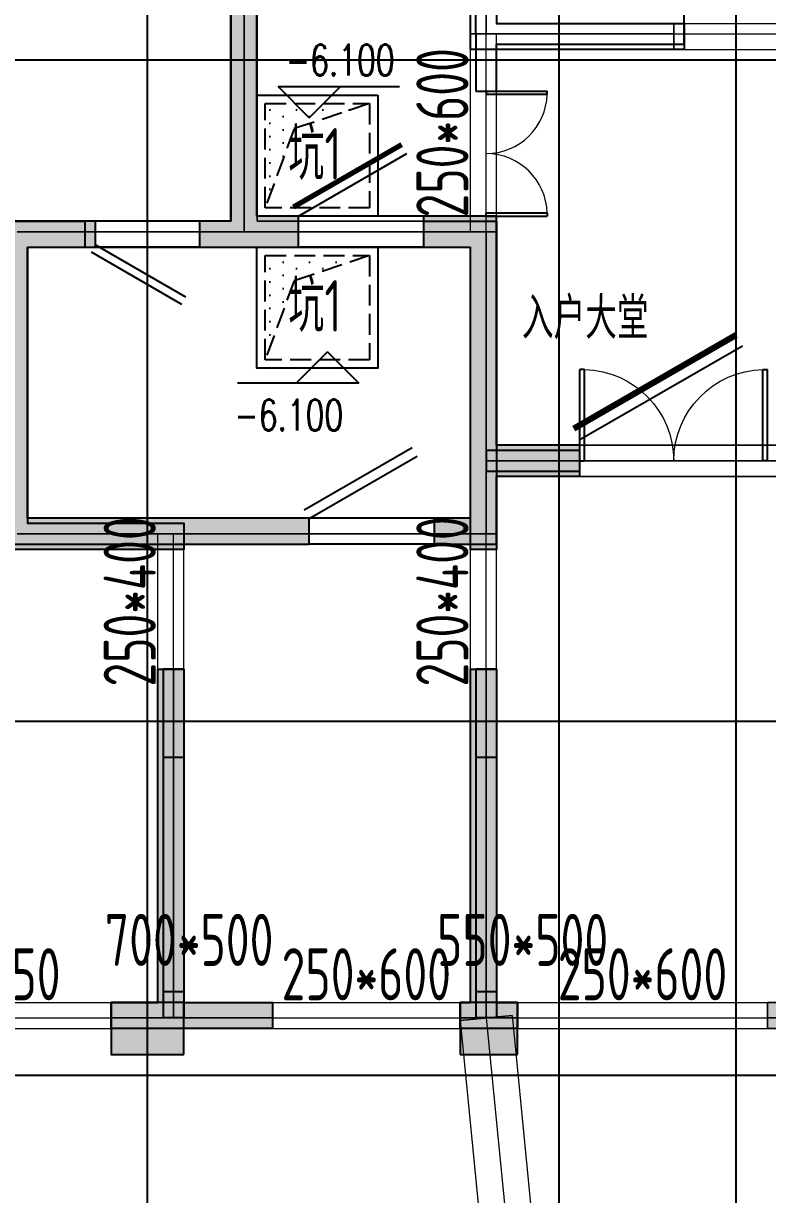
# Model space of a CAD drawing. Extents: x 369444 to 684549, y -549309 to 575337.
# Drawn here: x 413834 to 420974, y 390861 to 402107 of the extents above; entities that cross this region are included whole.
import ezdxf

# ---------------------------------------------------------------- set-up
doc = ezdxf.new("R2010")
doc.units = 0
doc.header["$LTSCALE"] = 1000
doc.header["$MEASUREMENT"] = 0
doc.linetypes.add('DASH', pattern=[0.35, 0.25, -0.1])
for name, color, linetype, lineweight, true_color in [('-1-0-1', 7, 'Continuous', 0, 0xc0c0c0), ('-1-1-2', 7, 'Continuous', 0, 0xc0c0c0), ('-2-0-1', 1, 'Continuous', 0, 0xff0000), ('-2-1-2', 9, 'Continuous', 0, 0x808080), ('1-6-1', 7, 'Continuous', 0, 0x55ff55), ('1-6-2', 7, 'Continuous', 0, 0x55ff55), ('11-6-1', 2, 'Continuous', 0, 0xffff00), ('11-6-2', 2, 'Continuous', 0, 0xffff00), ('11-6-5', 2, 'Continuous', 0, 0xffff00), ('12-6-1', 4, 'Continuous', 0, 0x00ffff), ('12-6-2', 4, 'Continuous', 0, 0x00ffff), ('12-6-5', 4, 'Continuous', 0, 0x00ffff)]:
    doc.layers.add(name, color=color, linetype=linetype, lineweight=lineweight, true_color=true_color)
for name, color, linetype in [('A-WALL-HATCH', 8, 'Continuous'), ('AIRD-PLUM', 122, 'Continuous'), ('COLUMN', 9, 'Continuous'), ('DIM_ELEV', 3, 'Continuous'), ('DOTE', 1, 'Continuous'), ('PUB_HATCH', 8, 'Continuous'), ('WALL', 9, 'Continuous'), ('WINDOW', 4, 'Continuous'), ('填充', 8, 'Continuous'), ('房间名称', 72, 'Continuous'), ('文字', 2, 'Continuous')]:
    doc.layers.add(name, color=color, linetype=linetype)
doc.styles.add('_TCH_DIM', font='SIMPLEX', dxfattribs={"bigfont": 'GBCBIG'})
doc.styles.add('HNSJY', font='hnsjy-07.shx', dxfattribs={"width": 0.8, "bigfont": 'hnsjy-hz.shx'})
doc.styles.add('yjkcad', font='yjkeng.shx', dxfattribs={"width": 0.7, "height": 250, "bigfont": 'yjkchn.shx'})
doc.styles.add('说明', font='TSSDENG', dxfattribs={"width": 0.7, "bigfont": 'HZTXT'})

# ---------------------------------------------------------------- blocks, each defined once
blk = doc.blocks.new('22#loudixiayicengjksdf')
at = {"layer": 'WALL'}
h = blk.add_hatch(color=0, dxfattribs=at)
h.dxf.hatch_style = 1
h.paths.add_polyline_path([(-183057, -69119), (-183057, -68619), (-183557, -68619), (-183557, -69119)], flags=17)
h.paths.add_polyline_path([(-170857, -69119), (-170857, -68619), (-171407, -68619), (-171407, -69119)], flags=17)
h.paths.add_polyline_path([(-171407, -70819), (-171157, -70819), (-171157, -70419), (-171557, -70419), (-171557, -70819)], flags=17)
h.paths.add_polyline_path([(-183507, -70819), (-183357, -70819), (-183357, -70419), (-183757, -70419), (-183757, -70819)], flags=17)
h.paths.add_polyline_path([(-168657, -64219), (-170857, -64219), (-170857, -66419), (-170307, -66419), (-170307, -66619), (-171107, -66619), (-171107, -63969), (-168457, -63969), (-168457, -66619), (-169207, -66619), (-169207, -66419), (-168657, -66419)])
h.paths.add_polyline_path([(-179257, -73469), (-179807, -73469), (-179807, -73219), (-179257, -73219), (-178857, -73219), (-178857, -73469), (-179007, -73469), (-179007, -76369), (-180757, -76369), (-180757, -76119), (-179257, -76119)])
h.paths.add_polyline_path([(-165957, -64219), (-166607, -64219), (-166607, -63969), (-165707, -63969), (-165707, -65769), (-165957, -65769)])
h.paths.add_polyline_path([(-188307, -64019), (-188957, -64019), (-188957, -65569), (-189207, -65569), (-189207, -63769), (-188307, -63769)])
h.paths.add_polyline_path([(-173307, -80969), (-174157, -80969), (-174857, -80969), (-174857, -80719), (-174407, -80719), (-174407, -77519), (-174157, -77519), (-174157, -80719), (-173307, -80719)])
h.paths.add_polyline_path([(-180757, -80969), (-181607, -80969), (-181607, -80719), (-180757, -80719), (-180757, -77519), (-180507, -77519), (-180507, -80719), (-180057, -80719), (-180057, -80969)])
h.paths.add_polyline_path([(-175107, -73469), (-175657, -73469), (-175657, -76119), (-174157, -76119), (-174157, -76369), (-175907, -76369), (-175907, -73469), (-176057, -73469), (-176057, -73219), (-175657, -73219), (-175107, -73219)])
h.paths.add_polyline_path([(-159582, -72669), (-160057, -72669), (-160057, -74419), (-160307, -74419), (-160307, -72669), (-160407, -72669), (-160407, -72419), (-160057, -72419), (-159582, -72419)])
h.paths.add_polyline_path([(-163357, -80969), (-163657, -80969), (-164057, -80969), (-164057, -80719), (-163907, -80719), (-163907, -77119), (-163657, -77119), (-163657, -80719), (-163357, -80719)])
h.paths.add_polyline_path([(-166757, -80969), (-167782, -80969), (-168557, -80969), (-168557, -80719), (-167807, -80719), (-167807, -77019), (-167507, -77019), (-167507, -80719), (-166757, -80719)])
h.paths.add_polyline_path([(-191007, -75019), (-191007, -75819), (-193107, -75819), (-193107, -75569), (-191257, -75569), (-191257, -75019)])
h.paths.add_polyline_path([(-183307, -66419), (-184057, -66419), (-184057, -64019), (-186257, -64019), (-186257, -66219), (-185707, -66219), (-185707, -66419), (-186457, -66419), (-186457, -63769), (-183807, -63769), (-183807, -66169), (-183307, -66169)])
h.paths.add_polyline_path([(-171407, -73469), (-171857, -73469), (-171857, -73219), (-171157, -73219), (-171157, -76369), (-171407, -76369)])
h.paths.add_polyline_path([(-183057, -73469), (-183507, -73469), (-183507, -76369), (-183757, -76369), (-183757, -73219), (-183057, -73219)])
h.paths.add_polyline_path([(-187382, -80969), (-188157, -80969), (-188157, -80719), (-187407, -80719), (-187407, -77019), (-187107, -77019), (-187107, -80719), (-186357, -80719), (-186357, -80969)])
h.paths.add_polyline_path([(-191257, -80969), (-191557, -80969), (-191557, -80719), (-191257, -80719), (-191257, -77119), (-191007, -77119), (-191007, -80719), (-190857, -80719), (-190857, -80969)])
h.paths.add_polyline_path([(-194857, -72669), (-195332, -72669), (-195332, -72419), (-194857, -72419), (-194507, -72419), (-194507, -72669), (-194607, -72669), (-194607, -74419), (-194857, -74419)])
h.paths.add_polyline_path([(-157057, -81969), (-157607, -81969), (-157607, -81719), (-157357, -81719), (-157357, -77269), (-157057, -77269)])
h.paths.add_polyline_path([(-197307, -81969), (-197857, -81969), (-197857, -77269), (-197557, -77269), (-197557, -81719), (-197307, -81719)])
h.paths.add_polyline_path([(-165557, -72669), (-165957, -72669), (-165957, -69119), (-166357, -69119), (-166357, -68919), (-165707, -68919), (-165707, -72419), (-165557, -72419)])
h.paths.add_polyline_path([(-188957, -72669), (-189357, -72669), (-189357, -72419), (-189207, -72419), (-189207, -68919), (-188507, -68919), (-188507, -69119), (-188957, -69119)])
h.paths.add_polyline_path([(-160857, -80969), (-161557, -80969), (-161557, -80719), (-160857, -80719), (-160857, -77819), (-160607, -77819), (-160607, -80719), (-160607, -81719), (-160007, -81719), (-160007, -81969), (-160857, -81969)])
h.paths.add_polyline_path([(-187107, -71319), (-187107, -74819), (-187407, -74819), (-187407, -71319)])
h.paths.add_polyline_path([(-193357, -80969), (-194057, -80969), (-194057, -81969), (-194907, -81969), (-194907, -81719), (-194307, -81719), (-194307, -80719), (-194307, -77819), (-194057, -77819), (-194057, -80719), (-193357, -80719)])
h.paths.add_polyline_path([(-167507, -71319), (-167507, -74819), (-167807, -74819), (-167807, -71319)])
h.paths.add_polyline_path([(-171157, -80969), (-171507, -80969), (-171507, -80719), (-171407, -80719), (-171407, -77519), (-171157, -77519), (-171157, -80719), (-170957, -80719), (-170957, -80969)])
h.paths.add_polyline_path([(-183407, -80969), (-183757, -80969), (-183957, -80969), (-183957, -80719), (-183757, -80719), (-183757, -77519), (-183507, -77519), (-183507, -80719), (-183407, -80719)])
h.paths.add_polyline_path([(-157057, -75819), (-157757, -75819), (-157757, -75569), (-157357, -75569), (-157357, -72669), (-157732, -72669), (-157732, -72419), (-157057, -72419)])
h.paths.add_polyline_path([(-197157, -75819), (-197857, -75819), (-197857, -72419), (-197182, -72419), (-197182, -72669), (-197557, -72669), (-197557, -75569), (-197157, -75569)])
h.paths.add_polyline_path([(-163907, -72669), (-163957, -72669), (-163957, -72419), (-163657, -72419), (-163257, -72419), (-163257, -72669), (-163657, -72669), (-163657, -73519), (-163907, -73519)])
h.paths.add_polyline_path([(-190957, -72669), (-191007, -72669), (-191007, -73519), (-191257, -73519), (-191257, -72669), (-191657, -72669), (-191657, -72419), (-191257, -72419), (-190957, -72419)])
h.paths.add_polyline_path([(-161807, -75819), (-163907, -75819), (-163907, -75019), (-163657, -75019), (-163657, -75569), (-161807, -75569)])
edge = h.paths.add_edge_path()
edge.add_line((-183557, -66419), (-183557, -66519))
edge.add_line((-183557, -66519), (-183307, -66519))
edge.add_line((-183307, -66519), (-183307, -66419))
edge.add_line((-183507, -70819), (-183507, -71569))
edge.add_line((-183507, -71569), (-185557, -71569))
edge.add_line((-185557, -71569), (-185557, -71319))
edge.add_line((-185557, -71319), (-183757, -71319))
edge.add_line((-183757, -71319), (-183757, -70819))
edge.add_line((-171157, -70819), (-171157, -71319))
edge.add_line((-171157, -71319), (-169357, -71319))
edge.add_line((-169357, -71319), (-169357, -71569))
edge.add_line((-169357, -71569), (-171407, -71569))
edge.add_line((-171407, -71569), (-171407, -70819))
h.paths.add_polyline_path([(-171407, -71569), (-171157, -71569), (-171157, -70819), (-171407, -70819)], flags=16)
h.paths.add_polyline_path([(-171157, -71569), (-169357, -71569), (-169357, -71319), (-171157, -71319)], flags=16)
h.paths.add_polyline_path([(-183757, -71569), (-183507, -71569), (-183507, -70819), (-183757, -70819)], flags=16)
h.paths.add_polyline_path([(-185557, -71569), (-183757, -71569), (-183757, -71319), (-185557, -71319)], flags=16)
at = {"layer": 'WALL', "color": 0, "elevation": 14}
blk.add_lwpolyline([(-171157, -70819), (-171157, -71319), (-169357, -71319), (-169357, -71569), (-171407, -71569), (-171407, -70819)], dxfattribs=at)
for points in [[(-175107, -73469), (-175657, -73469), (-175657, -76119), (-174157, -76119), (-174157, -76369), (-175907, -76369), (-175907, -73469), (-176057, -73469), (-176057, -73219), (-175657, -73219), (-175107, -73219)], [(-171407, -73469), (-171857, -73469), (-171857, -73219), (-171157, -73219), (-171157, -76369), (-171407, -76369)], [(-173307, -80969), (-174157, -80969), (-174857, -80969), (-174857, -80719), (-174407, -80719), (-174407, -77519), (-174157, -77519), (-174157, -80719), (-173307, -80719)], [(-171157, -80969), (-171507, -80969), (-171507, -80719), (-171407, -80719), (-171407, -77519), (-171157, -77519), (-171157, -80719), (-170957, -80719), (-170957, -80969)]]:
    blk.add_lwpolyline(points, close=True, dxfattribs=at)
blk = doc.blocks.new('$DorLib2D$00000002')
for p, q in [((-0.5, 0), (-0.5, 0.4875)), ((-0.475, 0.4875), (-0.5, 0.4875)), ((-0.475, 0), (-0.475, 0.4875)), ((0.475, 0), (0.475, 0.4875)), ((0.475, 0.4875), (0.5, 0.4875)), ((0.5, 0), (0.5, 0.4875)), ((-0.5, 0), (-0.475, 0)), ((0.5, 0), (0.475, 0))]:
    blk.add_line(p, q)
at = {"lineweight": 13}
for centre, start, end in [((-0.4875, 0), 0, 88.53072), ((0.4875, 0), 91.46928, 180)]:
    blk.add_arc(centre, 0.4875, start, end, dxfattribs=at)
blk = doc.blocks.new('$DorLib2D$00000193')
at = {"color": 0}
blk.add_line((-0.5, 0.1), (0.366, 0.6), dxfattribs=at)
at = {"color": 0, "const_width": 0.0333}
blk.add_lwpolyline([(-0.5333, 0.1577), (0.3327, 0.6577)], dxfattribs=at)
blk = doc.blocks.new('$DorLib2D$00000179')
at = {"color": 0}
for p, q in [((-0.54, 0.1693), (0.326, 0.6693)), ((-0.5, 0.1), (0.366, 0.6))]:
    blk.add_line(p, q, dxfattribs=at)
blk = doc.blocks.new('$DorLib2D$00000192')
at = {"color": 0}
blk.add_line((-0.5, 0.125), (0.366, 0.625), dxfattribs=at)
at = {"color": 0, "const_width": 0.0417}
blk.add_lwpolyline([(-0.5417, 0.1972), (0.3244, 0.6972)], dxfattribs=at)
blk = doc.blocks.new('JSK1000')
at = {"layer": 'AIRD-PLUM'}
h = blk.add_hatch(dxfattribs=at)
h.set_pattern_fill('DOTS', color=8, scale=80, style=0)
h.set_pattern_definition([(0, (-20, -20), (63.5, 127), [0, -127])])
h.paths.add_polyline_path([(80, 1080), (80, 80), (321, 803), (1080, 1080)])
at = {"layer": 'AIRD-PLUM', "ltscale": 0.25}
blk.add_lwpolyline([(0, 0), (1160, 0), (1160, 1160), (0, 1160)], close=True, dxfattribs=at)
at = {"layer": 'AIRD-PLUM', "color": 8, "linetype": 'DASH', "ltscale": 0.8}
blk.add_lwpolyline([(80, 80), (1080, 80), (1080, 1080), (80, 1080)], close=True, dxfattribs=at)
blk.add_lwpolyline([(80, 80), (321, 803), (1080, 1080)], dxfattribs=at)
blk = doc.blocks.new('A$C69B9310D')
at = {"layer": 'AIRD-PLUM', "xscale": -1, "rotation": 90}
blk.add_blockref('JSK1000', (1160, 1160), dxfattribs=at)
at = {"layer": '文字', "style": '说明', "width": 0.7}
blk.add_text('坑1', height=495, dxfattribs=at).set_placement((302, 350))

msp = doc.modelspace()

# ---------------------------------------------------------------- hatches: boundary and pattern name
at = {"layer": 'A-WALL-HATCH'}
for points in [[(415374.7, 392206.5), (415374.7, 392706.5), (414674.7, 392706.5), (414674.7, 392206.5)], [(418574.7, 392206.5), (418574.7, 392706.5), (418024.7, 392706.5), (418024.7, 392206.5)]]:
    msp.add_hatch(color=256, dxfattribs=at).paths.add_polyline_path(points)
at = {"layer": 'PUB_HATCH'}
for points in [[(415941.3, 400140.3), (416074.6, 400257), (416074.6, 403007), (415824.6, 402757), (415824.6, 400207)], [(415924.6, 399957), (416474.6, 399957), (416474.6, 400257), (416074.6, 400257), (415941.3, 400140.3)], [(418374.6, 400257), (417674.6, 400257), (417674.6, 399957), (418124.6, 399957)], [(418324.6, 397907), (418374.6, 398057), (418374.6, 400257), (418124.6, 399957), (418124.6, 397907)], [(413874.7, 399957), (414524.6, 399957), (414524.6, 400207), (413724.7, 400207), (413744.7, 400007)], [(415824.6, 400207), (415524.6, 400207), (415524.6, 399957), (415924.6, 399957), (415941.3, 400140.3)], [(413624.7, 397107), (413874.7, 397357), (413874.7, 399957), (413744.7, 400007), (413624.7, 399957)], [(419174.6, 398057), (418374.6, 398057), (418324.6, 397907), (418374.6, 397757), (419174.6, 397757)], [(418124.6, 397357), (418374.6, 397107), (418374.6, 397757), (418324.6, 397907), (418124.6, 397907)], [(413624.7, 397107), (416574.6, 397107), (416574.6, 397357), (413874.7, 397357)], [(418124.6, 397357), (417774.6, 397357), (417774.6, 397107), (418374.6, 397107)]]:
    msp.add_hatch(color=256, dxfattribs=at).paths.add_polyline_path(points)

# ---------------------------------------------------------------- linework, layer by layer
at = {"layer": '-1-0-1', "color": 0}
for p in [(418274.3, 402006.9, -3600), (420074.3, 402006.9, -3600), (413924.3, 400106.9, -3600), (414424.3, 400106.9, -3600), (415952.2, 400106.9, -3600), (417674.3, 400106.9, -3600), (418274.3, 400106.9, -3600), (418274.3, 397906.9, -3600), (419174.4, 397906.9, -3600), (415274.3, 397206.9, -3600), (416574.3, 397206.9, -3600), (418274.3, 397206.9, -3600), (415274.3, 395906.9, -3600), (418274.3, 395906.9, -3600), (414674.3, 392556.9, -3600), (415274.3, 392556.9, -3600), (416224.3, 392556.9, -3600), (418024.3, 392556.9, -3600), (418274.3, 392556.9, -3600), (418574.3, 392556.9, -3600), (420974.3, 392556.9, -3600)]:
    msp.add_point(p, dxfattribs=at)
at = {"layer": '-1-1-2', "color": 0}
for p, q in [((418274.3, 402006.9, -3600), (418274.3, 402006.9)), ((420074.3, 402006.9, -3600), (420074.3, 402006.9)), ((413924.3, 400106.9, -3600), (413924.3, 400106.9)), ((414424.3, 400106.9, -3600), (414424.3, 400106.9)), ((415952.2, 400106.9, -3600), (415952.2, 400106.9)), ((417674.3, 400106.9, -3600), (417674.3, 400106.9)), ((418274.3, 400106.9, -3600), (418274.3, 400106.9)), ((418274.3, 397906.9, -3600), (418274.3, 397906.9)), ((419174.4, 397906.9, -3600), (419174.4, 397906.9)), ((415274.3, 397206.9, -3600), (415274.3, 397206.9)), ((416574.3, 397206.9, -3600), (416574.3, 397206.9)), ((418274.3, 397206.9, -3600), (418274.3, 397206.9)), ((415274.3, 395906.9, -3600), (415274.3, 395906.9)), ((418274.3, 395906.9, -3600), (418274.3, 395906.9)), ((414674.3, 392556.9, -3600), (414674.3, 392556.9)), ((415274.3, 392556.9, -3600), (415274.3, 392556.9)), ((416224.3, 392556.9, -3600), (416224.3, 392556.9)), ((418024.3, 392556.9, -3600), (418024.3, 392556.9)), ((418274.3, 392556.9, -3600), (418274.3, 392556.9)), ((418574.3, 392556.9, -3600), (418574.3, 392556.9)), ((420974.3, 392556.9, -3600), (420974.3, 392556.9))]:
    msp.add_line(p, q, dxfattribs=at)
at = {"layer": '-2-0-1', "color": 0}
for p, q in [((415952.2, 400106.9, -3600), (415952.2, 402881.9, -3600)), ((418274.3, 402006.9, -3600), (418274.3, 402906.9, -3600)), ((418274.3, 400106.9, -3600), (418274.3, 402006.9, -3600)), ((418274.3, 402006.9, -3600), (420074.3, 402006.9, -3600)), ((420074.3, 402006.9, -3600), (421874.3, 402006.9, -3600)), ((413774.3, 400106.9, -3600), (413924.3, 400106.9, -3600)), ((413924.3, 400106.9, -3600), (414424.3, 400106.9, -3600)), ((414424.3, 400106.9, -3600), (415952.2, 400106.9, -3600)), ((415952.2, 400106.9, -3600), (417674.3, 400106.9, -3600)), ((417674.3, 400106.9, -3600), (418274.3, 400106.9, -3600)), ((418274.3, 397906.9, -3600), (418274.3, 400106.9, -3600)), ((418274.3, 397206.9, -3600), (418274.3, 397906.9, -3600)), ((418274.3, 397906.9, -3600), (419174.4, 397906.9, -3600)), ((419174.4, 397906.9, -3600), (421874.3, 397906.9, -3600)), ((413774.3, 397206.9, -3600), (415274.3, 397206.9, -3600)), ((415274.3, 395906.9, -3600), (415274.3, 397206.9, -3600)), ((415274.3, 397206.9, -3600), (416574.3, 397206.9, -3600)), ((416574.3, 397206.9, -3600), (418274.3, 397206.9, -3600)), ((418274.3, 395906.9, -3600), (418274.3, 397206.9, -3600)), ((415274.3, 392556.9, -3600), (415274.3, 395906.9, -3600)), ((418274.3, 392556.9, -3600), (418274.3, 395906.9, -3600)), ((412074.3, 392556.9, -3600), (414674.3, 392556.9, -3600)), ((414674.3, 392556.9, -3600), (415274.3, 392556.9, -3600)), ((415274.3, 392556.9, -3600), (416224.3, 392556.9, -3600)), ((416224.3, 392556.9, -3600), (418024.3, 392556.9, -3600)), ((418024.3, 392556.9, -3600), (418274.3, 392556.9, -3600)), ((418274.3, 392556.9, -3600), (418974.3, 385407.1, -3600)), ((418274.3, 392556.9, -3600), (418574.3, 392556.9, -3600)), ((418574.3, 392556.9, -3600), (420974.3, 392556.9, -3600)), ((420974.3, 392556.9, -3600), (421874.3, 392556.9, -3600))]:
    msp.add_line(p, q, dxfattribs=at)
at = {"layer": '-2-1-2', "color": 0}
for p, q in [((415952.2, 400106.9), (415952.2, 402881.9)), ((418274.3, 402006.9), (418274.3, 402906.9)), ((418274.3, 400106.9), (418274.3, 402006.9)), ((418274.3, 402006.9), (420074.3, 402006.9)), ((420074.3, 402006.9), (421874.3, 402006.9)), ((413774.3, 400106.9), (413924.3, 400106.9)), ((413924.3, 400106.9), (414424.3, 400106.9)), ((414424.3, 400106.9), (415952.2, 400106.9)), ((415952.2, 400106.9), (417674.3, 400106.9)), ((417674.3, 400106.9), (418274.3, 400106.9)), ((418274.3, 397906.9), (418274.3, 400106.9)), ((418274.3, 397206.9), (418274.3, 397906.9)), ((418274.3, 397906.9), (419174.4, 397906.9)), ((419174.4, 397906.9), (421874.3, 397906.9)), ((413774.3, 397206.9), (415274.3, 397206.9)), ((415274.3, 395906.9), (415274.3, 397206.9)), ((415274.3, 397206.9), (416574.3, 397206.9)), ((416574.3, 397206.9), (418274.3, 397206.9)), ((418274.3, 395906.9), (418274.3, 397206.9)), ((415274.3, 392556.9), (415274.3, 395906.9)), ((418274.3, 392556.9), (418274.3, 395906.9)), ((412074.3, 392556.9), (414674.3, 392556.9)), ((414674.3, 392556.9), (415274.3, 392556.9)), ((415274.3, 392556.9), (416224.3, 392556.9)), ((416224.3, 392556.9), (418024.3, 392556.9)), ((418024.3, 392556.9), (418274.3, 392556.9)), ((418274.3, 392556.9), (418974.3, 385407.1)), ((418274.3, 392556.9), (418574.3, 392556.9)), ((418574.3, 392556.9), (420974.3, 392556.9)), ((420974.3, 392556.9), (421874.3, 392556.9))]:
    msp.add_line(p, q, dxfattribs=at)
at = {"layer": '1-6-1', "color": 0}
for p, q in [((416077.2, 403006.9), (416077.2, 400206.9)), ((416077.2, 400206.9, -3600), (416077.2, 403006.9, -3600)), ((418124.3, 402906.9, -3600), (418124.3, 401856.9, -3600)), ((418124.3, 401856.9), (418124.3, 402906.9)), ((418374.3, 402906.9), (418374.3, 402106.9)), ((418374.3, 402106.9, -3600), (418374.3, 402906.9, -3600)), ((415827.2, 402756.9, -3600), (415827.2, 400206.9, -3600)), ((415827.2, 400206.9), (415827.2, 402756.9)), ((418374.3, 402106.9), (418374.3, 402106.9, -3600)), ((418374.3, 402106.9, -3600), (418374.3, 402106.9)), ((420074.3, 402106.9, -3600), (418374.3, 402106.9, -3600)), ((418374.3, 402106.9), (420074.3, 402106.9)), ((420074.3, 402106.9), (420074.3, 402106.9, -3600)), ((420074.3, 402106.9, -3600), (420074.3, 402106.9)), ((420074.3, 401856.9, -3600), (420074.3, 402106.9, -3600)), ((420074.3, 402106.9), (420074.3, 401856.9)), ((418124.3, 401856.9, -3600), (418124.3, 401856.9)), ((418124.3, 401856.9), (418124.3, 401856.9, -3600)), ((420074.3, 401856.9), (418124.3, 401856.9)), ((418124.3, 401856.9, -3600), (420074.3, 401856.9, -3600)), ((420074.3, 401856.9, -3600), (420074.3, 401856.9)), ((420074.3, 401856.9), (420074.3, 401856.9, -3600)), ((413924.3, 400206.9, -3600), (413774.3, 400206.9, -3600)), ((413774.3, 400206.9), (413924.3, 400206.9)), ((413924.3, 400206.9, -3600), (413924.3, 400206.9)), ((414424.3, 400206.9, -3600), (413924.3, 400206.9, -3600)), ((413924.3, 400206.9), (414424.3, 400206.9)), ((413924.3, 400206.9), (413924.3, 400206.9, -3600)), ((414424.3, 400206.9), (414424.3, 400206.9, -3600)), ((414424.3, 400206.9, -3600), (414424.3, 400206.9)), ((415827.2, 400206.9, -3600), (414424.3, 400206.9, -3600)), ((414424.3, 400206.9), (415827.2, 400206.9)), ((415827.2, 400206.9, -3600), (415827.2, 400206.9)), ((415827.2, 400206.9), (415827.2, 400206.9, -3600)), ((416077.2, 400206.9), (416077.2, 400206.9, -3600)), ((416077.2, 400206.9, -3600), (416077.2, 400206.9)), ((417674.3, 400206.9, -3600), (416077.2, 400206.9, -3600)), ((416077.2, 400206.9), (417674.3, 400206.9)), ((417674.3, 400206.9, -3600), (417674.3, 400206.9)), ((418374.3, 400206.9, -3600), (417674.3, 400206.9, -3600)), ((417674.3, 400206.9), (418374.3, 400206.9)), ((417674.3, 400206.9), (417674.3, 400206.9, -3600)), ((418374.3, 400206.9), (418374.3, 400206.9, -3600)), ((418374.3, 400206.9), (418374.3, 398056.9)), ((418374.3, 400206.9, -3600), (418374.3, 400206.9)), ((418374.3, 398056.9, -3600), (418374.3, 400206.9, -3600)), ((413874.3, 399956.9), (413874.3, 399156.9)), ((413874.3, 399956.9, -3600), (413874.3, 399956.9)), ((413874.3, 399156.9, -3600), (413874.3, 399956.9, -3600)), ((413874.3, 399956.9), (413874.3, 399956.9, -3600)), ((413924.3, 399956.9), (413874.3, 399956.9)), ((413874.3, 399956.9, -3600), (413924.3, 399956.9, -3600)), ((413924.3, 399956.9), (413924.3, 399956.9, -3600)), ((414424.3, 399956.9), (413924.3, 399956.9)), ((413924.3, 399956.9, -3600), (414424.3, 399956.9, -3600)), ((413924.3, 399956.9, -3600), (413924.3, 399956.9)), ((414424.3, 399956.9, -3600), (414424.3, 399956.9)), ((414424.3, 399956.9), (414424.3, 399956.9, -3600)), ((415952.2, 399956.9), (414424.3, 399956.9)), ((414424.3, 399956.9, -3600), (415952.2, 399956.9, -3600)), ((415952.2, 399956.9), (415952.2, 399956.9, -3600)), ((417674.3, 399956.9), (415952.2, 399956.9)), ((415952.2, 399956.9, -3600), (417674.3, 399956.9, -3600)), ((415952.2, 399956.9, -3600), (415952.2, 399956.9)), ((417674.3, 399956.9), (417674.3, 399956.9, -3600)), ((418124.3, 399956.9), (417674.3, 399956.9)), ((417674.3, 399956.9, -3600), (418124.3, 399956.9, -3600)), ((417674.3, 399956.9, -3600), (417674.3, 399956.9)), ((418124.3, 399956.9, -3600), (418124.3, 399956.9)), ((418124.3, 399956.9, -3600), (418124.3, 397906.9, -3600)), ((418124.3, 399956.9), (418124.3, 399956.9, -3600)), ((418124.3, 397906.9), (418124.3, 399956.9)), ((413874.3, 399156.9), (413874.3, 397906.9)), ((413874.3, 399156.9, -3600), (413874.3, 399156.9)), ((413874.3, 397906.9, -3600), (413874.3, 399156.9, -3600)), ((413874.3, 399156.9), (413874.3, 399156.9, -3600)), ((418374.3, 398056.9, -3600), (418374.3, 398056.9)), ((419174.4, 398056.9, -3600), (418374.3, 398056.9, -3600)), ((418374.3, 398056.9), (419174.4, 398056.9)), ((418374.3, 398056.9), (418374.3, 398056.9, -3600)), ((419174.4, 398056.9), (419174.4, 398056.9, -3600)), ((419174.4, 398056.9, -3600), (419174.4, 398056.9)), ((421724.3, 398056.9, -3600), (419174.4, 398056.9, -3600)), ((419174.4, 398056.9), (421724.3, 398056.9)), ((413874.3, 397906.9), (413874.3, 397906.9, -3600)), ((413874.3, 397906.9), (413874.3, 397356.9)), ((413874.3, 397906.9, -3600), (413874.3, 397906.9)), ((413874.3, 397356.9, -3600), (413874.3, 397906.9, -3600)), ((418124.3, 397906.9, -3600), (418124.3, 397356.9, -3600)), ((418124.3, 397906.9), (418124.3, 397906.9, -3600)), ((418124.3, 397356.9), (418124.3, 397906.9)), ((418124.3, 397906.9, -3600), (418124.3, 397906.9)), ((418374.3, 397756.9), (418374.3, 397106.9)), ((418374.3, 397756.9, -3600), (418374.3, 397756.9)), ((418374.3, 397106.9, -3600), (418374.3, 397756.9, -3600)), ((418374.3, 397756.9), (418374.3, 397756.9, -3600)), ((419174.4, 397756.9), (418374.3, 397756.9)), ((418374.3, 397756.9, -3600), (419174.4, 397756.9, -3600)), ((419174.4, 397756.9, -3600), (419174.4, 397756.9)), ((419174.4, 397756.9), (419174.4, 397756.9, -3600)), ((422024.3, 397756.9), (419174.4, 397756.9)), ((419174.4, 397756.9, -3600), (422024.3, 397756.9, -3600)), ((413874.3, 397356.9), (413874.3, 397356.9, -3600)), ((413874.3, 397356.9, -3600), (413874.3, 397356.9)), ((415274.3, 397356.9, -3600), (413874.3, 397356.9, -3600)), ((413874.3, 397356.9), (415274.3, 397356.9)), ((415274.3, 397356.9), (415274.3, 397356.9, -3600)), ((415274.3, 397356.9, -3600), (415274.3, 397356.9)), ((416574.3, 397356.9, -3600), (415274.3, 397356.9, -3600)), ((415274.3, 397356.9), (416574.3, 397356.9)), ((416574.3, 397356.9, -3600), (416574.3, 397356.9)), ((418124.3, 397356.9, -3600), (416574.3, 397356.9, -3600)), ((416574.3, 397356.9), (418124.3, 397356.9)), ((416574.3, 397356.9), (416574.3, 397356.9, -3600)), ((418124.3, 397356.9, -3600), (418124.3, 397356.9)), ((418124.3, 397356.9), (418124.3, 397356.9, -3600)), ((415274.3, 397106.9), (413624.3, 397106.9)), ((413624.3, 397106.9, -3600), (415274.3, 397106.9, -3600)), ((415274.3, 397106.9, -3600), (415274.3, 397106.9)), ((415274.3, 397106.9), (415274.3, 397106.9, -3600)), ((416574.3, 397106.9), (415274.3, 397106.9)), ((415274.3, 397106.9, -3600), (416574.3, 397106.9, -3600)), ((416574.3, 397106.9), (416574.3, 397106.9, -3600)), ((418374.3, 397106.9), (416574.3, 397106.9)), ((416574.3, 397106.9, -3600), (418374.3, 397106.9, -3600)), ((416574.3, 397106.9, -3600), (416574.3, 397106.9)), ((418374.3, 397106.9), (418374.3, 397106.9, -3600)), ((418374.3, 397106.9, -3600), (418374.3, 397106.9)), ((415124.3, 395906.9, -3600), (415124.3, 392706.9, -3600)), ((415124.3, 395906.9), (415124.3, 395906.9, -3600)), ((415124.3, 392706.9), (415124.3, 395906.9)), ((415124.3, 395906.9, -3600), (415124.3, 395906.9)), ((415374.3, 395906.9, -3600), (415124.3, 395906.9, -3600)), ((415124.3, 395906.9), (415374.3, 395906.9)), ((415374.3, 395906.9), (415374.3, 392706.9)), ((415374.3, 395906.9, -3600), (415374.3, 395906.9)), ((415374.3, 392706.9, -3600), (415374.3, 395906.9, -3600)), ((415374.3, 395906.9), (415374.3, 395906.9, -3600)), ((418124.3, 395906.9, -3600), (418124.3, 392706.9, -3600)), ((418124.3, 395906.9), (418124.3, 395906.9, -3600)), ((418124.3, 392706.9), (418124.3, 395906.9)), ((418124.3, 395906.9, -3600), (418124.3, 395906.9)), ((418374.3, 395906.9, -3600), (418124.3, 395906.9, -3600)), ((418124.3, 395906.9), (418374.3, 395906.9)), ((418374.3, 395906.9), (418374.3, 392706.9)), ((418374.3, 395906.9, -3600), (418374.3, 395906.9)), ((418374.3, 392706.9, -3600), (418374.3, 395906.9, -3600)), ((418374.3, 395906.9), (418374.3, 395906.9, -3600)), ((414674.3, 392706.9, -8700), (414674.3, 392706.9, -5100)), ((415124.3, 392706.9, -8700), (414674.3, 392706.9, -8700)), ((414674.3, 392706.9, -5100), (415124.3, 392706.9, -5100)), ((414674.3, 392706.9, -8700), (414674.3, 392456.9, -8700)), ((414674.3, 392706.9, -5100), (414674.3, 392706.9, -8700)), ((414674.3, 392456.9, -5100), (414674.3, 392706.9, -5100)), ((415124.3, 392706.9, -5100), (415124.3, 392706.9, -8700)), ((415124.3, 392706.9, -3600), (415124.3, 392706.9)), ((415374.3, 392706.9), (415374.3, 392706.9, -3600)), ((415374.3, 392706.9, -8700), (415374.3, 392706.9, -5100)), ((416224.3, 392706.9, -8700), (415374.3, 392706.9, -8700)), ((415374.3, 392706.9, -5100), (416224.3, 392706.9, -5100)), ((416224.3, 392706.9, -5100), (416224.3, 392706.9, -8700)), ((416224.3, 392706.9, -8700), (416224.3, 392706.9, -5100)), ((416224.3, 392456.9, -8700), (416224.3, 392706.9, -8700)), ((416224.3, 392706.9, -5100), (416224.3, 392456.9, -5100)), ((418024.3, 392706.9, -8700), (418024.3, 392706.9, -5100)), ((418124.3, 392706.9, -8700), (418024.3, 392706.9, -8700)), ((418024.3, 392706.9, -5100), (418124.3, 392706.9, -5100)), ((418024.3, 392706.9, -8700), (418024.3, 392456.9, -8700)), ((418024.3, 392706.9, -5100), (418024.3, 392706.9, -8700)), ((418024.3, 392456.9, -5100), (418024.3, 392706.9, -5100)), ((418124.3, 392706.9, -3600), (418124.3, 392706.9)), ((418124.3, 392706.9, -5100), (418124.3, 392706.9, -8700)), ((418374.3, 392706.9), (418374.3, 392706.9, -3600)), ((418374.3, 392706.9, -8700), (418374.3, 392706.9, -5100)), ((418574.3, 392706.9, -8700), (418374.3, 392706.9, -8700)), ((418374.3, 392706.9, -5100), (418574.3, 392706.9, -5100)), ((418574.3, 392706.9, -5100), (418574.3, 392706.9, -8700)), ((418574.3, 392706.9, -8700), (418574.3, 392706.9, -5100)), ((418574.3, 392456.9, -8700), (418574.3, 392706.9, -8700)), ((418574.3, 392706.9, -5100), (418574.3, 392456.9, -5100)), ((420974.3, 392706.9, -8700), (420974.3, 392706.9, -5100)), ((421724.3, 392706.9, -8700), (420974.3, 392706.9, -8700)), ((420974.3, 392706.9, -5100), (421724.3, 392706.9, -5100)), ((420974.3, 392706.9, -8700), (420974.3, 392456.9, -8700)), ((420974.3, 392706.9, -5100), (420974.3, 392706.9, -8700)), ((420974.3, 392456.9, -5100), (420974.3, 392706.9, -5100)), ((414674.3, 392456.9, -5100), (414674.3, 392456.9, -8700)), ((415274.3, 392456.9, -5100), (414674.3, 392456.9, -5100)), ((414674.3, 392456.9, -8700), (415274.3, 392456.9, -8700)), ((414674.3, 392456.9, -8700), (414674.3, 392456.9, -5100)), ((415274.3, 392456.9, -8700), (415274.3, 392456.9, -5100)), ((415274.3, 392456.9, -5100), (415274.3, 392456.9, -8700)), ((416224.3, 392456.9, -5100), (415274.3, 392456.9, -5100)), ((415274.3, 392456.9, -8700), (416224.3, 392456.9, -8700)), ((416224.3, 392456.9, -8700), (416224.3, 392456.9, -5100)), ((416224.3, 392456.9, -5100), (416224.3, 392456.9, -8700)), ((418024.3, 392456.9, -5100), (418024.3, 392456.9, -8700)), ((418274.3, 392456.9, -5100), (418024.3, 392456.9, -5100)), ((418024.3, 392456.9, -8700), (418274.3, 392456.9, -8700)), ((418024.3, 392456.9, -8700), (418024.3, 392456.9, -5100)), ((418274.3, 392456.9, -5100), (418274.3, 392456.9, -8700)), ((418574.3, 392456.9, -5100), (418274.3, 392456.9, -5100)), ((418274.3, 392456.9, -8700), (418574.3, 392456.9, -8700)), ((418274.3, 392456.9, -8700), (418274.3, 392456.9, -5100)), ((418574.3, 392456.9, -8700), (418574.3, 392456.9, -5100)), ((418574.3, 392456.9, -5100), (418574.3, 392456.9, -8700)), ((420974.3, 392456.9, -5100), (420974.3, 392456.9, -8700)), ((421874.3, 392456.9, -5100), (420974.3, 392456.9, -5100)), ((420974.3, 392456.9, -8700), (421874.3, 392456.9, -8700)), ((420974.3, 392456.9, -8700), (420974.3, 392456.9, -5100))]:
    msp.add_line(p, q, dxfattribs=at)
at = {"layer": '1-6-2', "color": 0}
for p, q in [((415952.2, 402881.9), (415952.2, 400106.9)), ((415952.2, 400106.9, -3600), (415952.2, 402881.9, -3600)), ((418274.3, 402906.9), (418274.3, 402006.9)), ((418274.3, 402006.9, -3600), (418274.3, 402906.9, -3600)), ((418274.3, 402006.9), (418274.3, 402006.9, -3600)), ((418274.3, 402006.9), (418274.3, 402006.9, -3600)), ((420074.3, 402006.9), (418274.3, 402006.9)), ((418274.3, 402006.9, -3600), (420074.3, 402006.9, -3600)), ((420074.3, 402006.9, -3600), (420074.3, 402006.9)), ((413924.3, 400106.9), (413774.3, 400106.9)), ((413774.3, 400106.9, -3600), (413924.3, 400106.9, -3600)), ((413924.3, 400106.9), (413924.3, 400106.9, -3600)), ((414424.3, 400106.9), (413924.3, 400106.9)), ((413924.3, 400106.9, -3600), (414424.3, 400106.9, -3600)), ((413924.3, 400106.9, -3600), (413924.3, 400106.9)), ((414424.3, 400106.9, -3600), (414424.3, 400106.9)), ((414424.3, 400106.9), (414424.3, 400106.9, -3600)), ((415952.2, 400106.9), (414424.3, 400106.9)), ((414424.3, 400106.9, -3600), (415952.2, 400106.9, -3600)), ((415952.2, 400106.9), (415952.2, 400106.9, -3600)), ((415952.2, 400106.9), (415952.2, 400106.9, -3600)), ((417674.3, 400106.9), (415952.2, 400106.9)), ((415952.2, 400106.9, -3600), (417674.3, 400106.9, -3600)), ((415952.2, 400106.9, -3600), (415952.2, 400106.9)), ((417674.3, 400106.9), (417674.3, 400106.9, -3600)), ((418274.3, 400106.9), (417674.3, 400106.9)), ((417674.3, 400106.9, -3600), (418274.3, 400106.9, -3600)), ((417674.3, 400106.9, -3600), (417674.3, 400106.9)), ((418274.3, 400106.9, -3600), (418274.3, 400106.9)), ((418274.3, 400106.9), (418274.3, 397906.9)), ((418274.3, 400106.9, -3600), (418274.3, 400106.9)), ((418274.3, 397906.9, -3600), (418274.3, 400106.9, -3600)), ((418274.3, 397906.9), (418274.3, 397206.9)), ((418274.3, 397906.9, -3600), (418274.3, 397906.9)), ((418274.3, 397206.9, -3600), (418274.3, 397906.9, -3600)), ((418274.3, 397906.9), (418274.3, 397906.9, -3600)), ((419174.4, 397906.9), (418274.3, 397906.9)), ((418274.3, 397906.9, -3600), (419174.4, 397906.9, -3600)), ((418274.3, 397906.9), (418274.3, 397906.9, -3600)), ((419174.4, 397906.9, -3600), (419174.4, 397906.9)), ((419174.4, 397906.9), (419174.4, 397906.9, -3600)), ((421874.3, 397906.9), (419174.4, 397906.9)), ((419174.4, 397906.9, -3600), (421874.3, 397906.9, -3600)), ((415274.3, 397206.9), (413774.3, 397206.9)), ((413774.3, 397206.9, -3600), (415274.3, 397206.9, -3600)), ((415274.3, 397206.9, -3600), (415274.3, 397206.9)), ((415274.3, 397206.9), (415274.3, 397206.9, -3600)), ((416574.3, 397206.9), (415274.3, 397206.9)), ((415274.3, 397206.9, -3600), (416574.3, 397206.9, -3600)), ((416574.3, 397206.9), (416574.3, 397206.9, -3600)), ((418274.3, 397206.9), (416574.3, 397206.9)), ((416574.3, 397206.9, -3600), (418274.3, 397206.9, -3600)), ((416574.3, 397206.9, -3600), (416574.3, 397206.9)), ((418274.3, 397206.9), (418274.3, 397206.9, -3600)), ((418274.3, 397206.9, -3600), (418274.3, 397206.9)), ((415274.3, 395906.9), (415274.3, 392556.9)), ((415274.3, 395906.9, -3600), (415274.3, 395906.9)), ((415274.3, 392556.9, -3600), (415274.3, 395906.9, -3600)), ((418274.3, 395906.9), (418274.3, 392556.9)), ((418274.3, 395906.9, -3600), (418274.3, 395906.9)), ((418274.3, 392556.9, -3600), (418274.3, 395906.9, -3600)), ((414674.3, 392556.9, -5100), (414674.3, 392556.9, -8700)), ((415274.3, 392556.9, -5100), (414674.3, 392556.9, -5100)), ((414674.3, 392556.9, -8700), (415274.3, 392556.9, -8700)), ((415274.3, 392556.9, -8700), (415274.3, 392556.9, -5100)), ((415274.3, 392556.9), (415274.3, 392556.9, -3600)), ((415274.3, 392556.9, -5100), (415274.3, 392556.9, -8700)), ((416224.3, 392556.9, -5100), (415274.3, 392556.9, -5100)), ((415274.3, 392556.9, -8700), (416224.3, 392556.9, -8700)), ((416224.3, 392556.9, -8700), (416224.3, 392556.9, -5100)), ((418024.3, 392556.9, -5100), (418024.3, 392556.9, -8700)), ((418274.3, 392556.9, -5100), (418024.3, 392556.9, -5100)), ((418024.3, 392556.9, -8700), (418274.3, 392556.9, -8700)), ((418274.3, 392556.9), (418274.3, 392556.9, -3600)), ((418274.3, 392556.9, -5100), (418274.3, 392556.9, -8700)), ((418574.3, 392556.9, -5100), (418274.3, 392556.9, -5100)), ((418274.3, 392556.9, -8700), (418574.3, 392556.9, -8700)), ((418274.3, 392556.9, -8700), (418274.3, 392556.9, -5100)), ((418574.3, 392556.9, -8700), (418574.3, 392556.9, -5100)), ((420974.3, 392556.9, -5100), (420974.3, 392556.9, -8700)), ((421874.3, 392556.9, -5100), (420974.3, 392556.9, -5100)), ((420974.3, 392556.9, -8700), (421874.3, 392556.9, -8700))]:
    msp.add_line(p, q, dxfattribs=at)
at = {"layer": '11-6-1', "color": 0}
for p, q in [((414674.3, 392706.9, -5100), (414674.3, 392206.9, -5100)), ((415374.3, 392706.9, -5100), (414674.3, 392706.9, -5100)), ((414674.3, 392706.9, -8700), (414674.3, 392206.9, -8700)), ((415374.3, 392706.9, -8700), (414674.3, 392706.9, -8700)), ((414674.3, 392706.9, -8700), (414674.3, 392706.9, -5100)), ((415374.3, 392206.9, -5100), (415374.3, 392706.9, -5100)), ((415374.3, 392206.9, -8700), (415374.3, 392706.9, -8700)), ((415374.3, 392706.9, -8700), (415374.3, 392706.9, -5100)), ((418024.3, 392706.9, -5100), (418024.3, 392206.9, -5100)), ((418574.3, 392706.9, -5100), (418024.3, 392706.9, -5100)), ((418024.3, 392706.9, -8700), (418024.3, 392206.9, -8700)), ((418574.3, 392706.9, -8700), (418024.3, 392706.9, -8700)), ((418024.3, 392706.9, -8700), (418024.3, 392706.9, -5100)), ((418574.3, 392206.9, -5100), (418574.3, 392706.9, -5100)), ((418574.3, 392206.9, -8700), (418574.3, 392706.9, -8700)), ((418574.3, 392706.9, -8700), (418574.3, 392706.9, -5100)), ((414674.3, 392206.9, -5100), (415374.3, 392206.9, -5100)), ((414674.3, 392206.9, -8700), (415374.3, 392206.9, -8700)), ((414674.3, 392206.9, -8700), (414674.3, 392206.9, -5100)), ((415374.3, 392206.9, -8700), (415374.3, 392206.9, -5100)), ((418024.3, 392206.9, -5100), (418574.3, 392206.9, -5100)), ((418024.3, 392206.9, -8700), (418574.3, 392206.9, -8700)), ((418024.3, 392206.9, -8700), (418024.3, 392206.9, -5100)), ((418574.3, 392206.9, -8700), (418574.3, 392206.9, -5100))]:
    msp.add_line(p, q, dxfattribs=at)
at = {"layer": '11-6-2', "color": 0}
for p, q in [((415274.3, 392556.9, -8700), (415274.3, 392556.9, -5100)), ((418274.3, 392556.9, -8700), (418274.3, 392556.9, -5100))]:
    msp.add_line(p, q, dxfattribs=at)
at = {"layer": '12-6-1', "color": 0}
for p, q in [((420074.3, 402106.9), (420074.3, 401856.9)), ((420074.3, 402106.9, -400), (420074.3, 402106.9)), ((420074.3, 401856.9, -400), (420074.3, 402106.9, -400)), ((420074.3, 402106.9), (421874.3, 402106.9)), ((420074.3, 402106.9, -400), (421874.3, 402106.9, -400)), ((418124.3, 402006.9), (418374.3, 402006.9)), ((418124.3, 402006.9, -600), (418124.3, 402006.9)), ((418374.3, 402006.9, -600), (418124.3, 402006.9, -600)), ((418124.3, 400106.9), (418124.3, 402006.9)), ((418124.3, 400106.9, -600), (418124.3, 402006.9, -600)), ((418374.3, 402006.9), (418374.3, 402006.9, -600)), ((418374.3, 400106.9), (418374.3, 402006.9)), ((418374.3, 400106.9, -600), (418374.3, 402006.9, -600)), ((420074.3, 401856.9), (420074.3, 401856.9, -400)), ((420074.3, 401856.9), (421874.3, 401856.9)), ((420074.3, 401856.9, -400), (421874.3, 401856.9, -400)), ((418124.3, 400106.9), (418374.3, 400106.9)), ((418124.3, 400106.9, -600), (418124.3, 400106.9)), ((418374.3, 400106.9, -600), (418124.3, 400106.9, -600)), ((418374.3, 400106.9), (418374.3, 400106.9, -600)), ((415124.3, 397206.9), (415374.3, 397206.9)), ((415124.3, 397206.9, -400), (415124.3, 397206.9)), ((415374.3, 397206.9, -400), (415124.3, 397206.9, -400)), ((415124.3, 395906.9), (415124.3, 397206.9)), ((415124.3, 395906.9, -400), (415124.3, 397206.9, -400)), ((415374.3, 397206.9), (415374.3, 397206.9, -400)), ((415374.3, 395906.9), (415374.3, 397206.9)), ((415374.3, 395906.9, -400), (415374.3, 397206.9, -400)), ((418124.3, 397206.9), (418374.3, 397206.9)), ((418124.3, 397206.9, -400), (418124.3, 397206.9)), ((418374.3, 397206.9, -400), (418124.3, 397206.9, -400)), ((418124.3, 395906.9), (418124.3, 397206.9)), ((418124.3, 395906.9, -400), (418124.3, 397206.9, -400)), ((418374.3, 397206.9), (418374.3, 397206.9, -400)), ((418374.3, 395906.9), (418374.3, 397206.9)), ((418374.3, 395906.9, -400), (418374.3, 397206.9, -400)), ((415124.3, 395906.9), (415374.3, 395906.9)), ((415124.3, 395906.9, -400), (415124.3, 395906.9)), ((415374.3, 395906.9, -400), (415124.3, 395906.9, -400)), ((415374.3, 395906.9), (415374.3, 395906.9, -400)), ((418124.3, 395906.9), (418374.3, 395906.9)), ((418124.3, 395906.9, -400), (418124.3, 395906.9)), ((418374.3, 395906.9, -400), (418124.3, 395906.9, -400)), ((418374.3, 395906.9), (418374.3, 395906.9, -400)), ((412074.3, 392706.9, -5100), (414674.3, 392706.9, -5100)), ((412074.3, 392706.9, -5850), (414674.3, 392706.9, -5850)), ((414674.3, 392706.9, -5100), (414674.3, 392456.9, -5100)), ((414674.3, 392706.9, -5850), (414674.3, 392706.9, -5100)), ((414674.3, 392456.9, -5850), (414674.3, 392706.9, -5850)), ((416224.3, 392706.9, -5100), (416224.3, 392456.9, -5100)), ((416224.3, 392706.9, -5700), (416224.3, 392706.9, -5100)), ((416224.3, 392456.9, -5700), (416224.3, 392706.9, -5700)), ((416224.3, 392706.9, -5100), (418024.3, 392706.9, -5100)), ((416224.3, 392706.9, -5700), (418024.3, 392706.9, -5700)), ((418024.3, 392706.9, -5100), (418024.3, 392456.9, -5100)), ((418024.3, 392706.9, -5700), (418024.3, 392706.9, -5100)), ((418024.3, 392456.9, -5700), (418024.3, 392706.9, -5700)), ((418574.3, 392706.9, -5100), (418574.3, 392456.9, -5100)), ((418574.3, 392706.9, -5700), (418574.3, 392706.9, -5100)), ((418574.3, 392456.9, -5700), (418574.3, 392706.9, -5700)), ((418574.3, 392706.9, -5100), (420974.3, 392706.9, -5100)), ((418574.3, 392706.9, -5700), (420974.3, 392706.9, -5700)), ((420974.3, 392706.9, -5100), (420974.3, 392456.9, -5100)), ((420974.3, 392706.9, -5700), (420974.3, 392706.9, -5100)), ((420974.3, 392456.9, -5700), (420974.3, 392706.9, -5700)), ((418523.1, 392581.3), (418025.5, 392532.6)), ((418025.5, 392532.6, -800), (418523.1, 392581.3, -800)), ((418025.5, 392532.6), (418025.5, 392532.6, -800)), ((418025.5, 392532.6), (418725.5, 385382.7)), ((418025.5, 392532.6, -800), (418725.5, 385382.7, -800)), ((418523.1, 392581.3, -800), (418523.1, 392581.3)), ((418523.1, 392581.3), (419223.1, 385431.4)), ((418523.1, 392581.3, -800), (419223.1, 385431.4, -800)), ((412074.3, 392456.9, -5100), (414674.3, 392456.9, -5100)), ((412074.3, 392456.9, -5850), (414674.3, 392456.9, -5850)), ((414674.3, 392456.9, -5100), (414674.3, 392456.9, -5850)), ((416224.3, 392456.9, -5100), (416224.3, 392456.9, -5700)), ((416224.3, 392456.9, -5100), (418024.3, 392456.9, -5100)), ((416224.3, 392456.9, -5700), (418024.3, 392456.9, -5700)), ((418024.3, 392456.9, -5100), (418024.3, 392456.9, -5700)), ((418574.3, 392456.9, -5100), (418574.3, 392456.9, -5700)), ((418574.3, 392456.9, -5100), (420974.3, 392456.9, -5100)), ((418574.3, 392456.9, -5700), (420974.3, 392456.9, -5700)), ((420974.3, 392456.9, -5100), (420974.3, 392456.9, -5700))]:
    msp.add_line(p, q, dxfattribs=at)
at = {"layer": '12-6-2', "color": 0}
for p, q in [((418274.3, 400106.9), (418274.3, 402006.9)), ((420074.3, 402006.9), (421874.3, 402006.9)), ((415274.3, 395906.9), (415274.3, 397206.9)), ((418274.3, 395906.9), (418274.3, 397206.9)), ((412074.3, 392556.9, -5100), (414674.3, 392556.9, -5100)), ((416224.3, 392556.9, -5100), (418024.3, 392556.9, -5100)), ((418274.3, 392556.9), (418974.3, 385407.1)), ((418574.3, 392556.9, -5100), (420974.3, 392556.9, -5100))]:
    msp.add_line(p, q, dxfattribs=at)
at = {"layer": 'COLUMN', "color": 8}
for p, q in [((415374.7, 392706.5), (414674.7, 392706.5)), ((414674.7, 392706.5), (414674.7, 392206.5)), ((415374.7, 392206.5), (415374.7, 392706.5)), ((418574.7, 392706.5), (418024.7, 392706.5)), ((418024.7, 392706.5), (418024.7, 392206.5)), ((418574.7, 392206.5), (418574.7, 392706.5)), ((414674.7, 392206.5), (415374.7, 392206.5)), ((418024.7, 392206.5), (418574.7, 392206.5))]:
    msp.add_line(p, q, dxfattribs=at)
at = {"layer": 'DIM_ELEV'}
for p, q in [((416577.1, 401200.8, 0), (416277.1, 401500.8, 0)), ((416277.1, 401500.8, 0), (417441.3, 401500.8, 0)), ((416577.1, 401200.8, 0), (416877.1, 401500.8, 0)), ((416752.3, 398952.1, 0), (416452.3, 398652.1, 0)), ((416752.3, 398952.1, 0), (417052.3, 398652.1, 0)), ((417052.3, 398652.1, 0), (415888.1, 398652.1, 0))]:
    msp.add_line(p, q, dxfattribs=at)
at = {"layer": 'DOTE', "color": 8}
for p, q in [((415024.5, 261807), (415024.5, 476704.8)), ((418974.5, 261807), (418974.5, 476704.8)), ((420674.5, 59364.2), (420674.5, 476704.8))]:
    msp.add_line(p, q, dxfattribs=at)
at = {"layer": 'DOTE', "color": 8, "lineweight": -2}
for p, q in [((377844.4, 401757), (624570.9, 401757)), ((377844.4, 395407), (624570.9, 395407)), ((377844.4, 392007), (624570.9, 392007))]:
    msp.add_line(p, q, dxfattribs=at)
at = {"layer": 'WALL'}
for p, q in [((416074.6, 400257), (416074.6, 403007)), ((418174.5, 402007, 0), (418174.5, 403007, 0)), ((420174.5, 401907, 0), (420174.5, 403007, 0)), ((415824.6, 400207), (415824.6, 402757)), ((418174.5, 402007, 0), (418174.5, 401457, 0)), ((418374.5, 401457, 0), (418374.5, 401907, 0)), ((418374.5, 401907, 0), (420174.5, 401907, 0)), ((418174.5, 401457, 0), (418374.5, 401457, 0)), ((416474.6, 400257), (416074.6, 400257)), ((416474.6, 399957), (416474.6, 400257)), ((418374.6, 400257), (417674.6, 400257)), ((417674.6, 400257), (417674.6, 399957)), ((418374.5, 400257, 0), (418174.5, 400257, 0)), ((418374.6, 398057), (418374.6, 400257)), ((414524.6, 400207), (413724.7, 400207)), ((414524.6, 399957), (414524.6, 400207)), ((415824.6, 400207), (415524.6, 400207)), ((415524.6, 400207), (415524.6, 399957)), ((413874.7, 397357), (413874.7, 399957)), ((413874.7, 399957), (414524.6, 399957)), ((415524.6, 399957), (415924.6, 399957)), ((415924.6, 399957), (416474.6, 399957)), ((417674.6, 399957), (418124.6, 399957)), ((418124.6, 397907), (418124.6, 399957)), ((419174.5, 398007, 0), (418274.5, 398007, 0)), ((418274.5, 398007, 0), (418274.5, 397807, 0)), ((419174.6, 398057), (418374.6, 398057)), ((419174.5, 397807, 0), (419174.5, 398007, 0)), ((419174.6, 397757), (419174.6, 398057)), ((418124.6, 397357), (418124.6, 397907)), ((418274.5, 397807, 0), (419174.5, 397807, 0)), ((418374.6, 397107), (418374.6, 397757)), ((419174.6, 397757), (418374.6, 397757)), ((416574.6, 397357), (413874.7, 397357)), ((416574.6, 397107), (416574.6, 397357)), ((418124.6, 397357), (417774.6, 397357)), ((417774.6, 397357), (417774.6, 397107)), ((413624.7, 397107), (416574.6, 397107)), ((417774.6, 397107), (418374.6, 397107)), ((415174.5, 395907, 0), (415174.5, 392807, 0)), ((415374.5, 395907, 0), (415174.5, 395907, 0)), ((415374.5, 395907, 0), (415374.5, 392807, 0)), ((418174.5, 395907, 0), (418174.5, 392807, 0)), ((418374.5, 395907, 0), (418174.5, 395907, 0)), ((418374.5, 395907, 0), (418374.5, 392807, 0)), ((415174.6, 395057), (415174.6, 392557)), ((415374.6, 395057), (415174.6, 395057)), ((415374.6, 395057), (415374.6, 392557)), ((418174.6, 395057), (418174.6, 392557)), ((418374.6, 395057), (418174.6, 395057)), ((418374.6, 395057), (418374.6, 392557)), ((415374.5, 392807, 0), (415174.5, 392807, 0)), ((418374.5, 392807, 0), (418174.5, 392807, 0)), ((415374.6, 392557), (415174.6, 392557)), ((418374.6, 392557), (418174.6, 392557))]:
    msp.add_line(p, q, dxfattribs=at)
at = {"layer": 'WINDOW', "color": 0}
for p, q in [((417674.6, 400257, 0), (416474.6, 400257, 0)), ((415524.6, 400207, 0), (414524.6, 400207, 0)), ((415524.6, 399957, 0), (414524.6, 399957, 0)), ((417674.6, 399957, 0), (416474.6, 399957, 0)), ((417774.6, 397357, 0.2), (416574.6, 397357, 0.2)), ((417774.6, 397107, 0.2), (416574.6, 397107, 0.2))]:
    msp.add_line(p, q, dxfattribs=at)

# ---------------------------------------------------------------- block references
at = {"layer": 'WALL', "color": 8}
msp.add_blockref('22#loudixiayicengjksdf', (589531.8, 473425.8, -14), dxfattribs=at)
at = {"layer": 'WINDOW', "xscale": 1200, "yscale": 1200, "zscale": -1200, "rotation": 270}
msp.add_blockref('$DorLib2D$00000002', (418274.5, 400857, 0), dxfattribs=at)
at = {"layer": 'WINDOW', "color": 0}
for name, p, xscale, yscale, zscale in [('$DorLib2D$00000192', (417074.6, 400107), 1200, 1200, -1200), ('$DorLib2D$00000193', (420074.6, 397932), 1800, 1800, -1800), ('$DorLib2D$00000179', (417174.6, 397232), 1200, 1200, -1200)]:
    msp.add_blockref(name, p, dxfattribs=dict(at, xscale=xscale, yscale=yscale, zscale=zscale))
at = {"layer": 'WINDOW', "color": 0, "xscale": -1000, "yscale": 1000, "zscale": -1000, "rotation": 180}
msp.add_blockref('$DorLib2D$00000179', (415024.6, 400082), dxfattribs=at)
at = {"layer": 'WINDOW', "xscale": -1800, "yscale": 1800, "zscale": -1800}
msp.add_blockref('$DorLib2D$00000002', (420074.5, 397907, 0), dxfattribs=at)
at = {"layer": '填充'}
for p in [(416074.6, 400257, 0), (416074.6, 398797, 0)]:
    msp.add_blockref('A$C69B9310D', p, dxfattribs=at)

# ---------------------------------------------------------------- texts
at = {"layer": '11-6-5', "color": 0, "char_height": 500, "attachment_point": 8, "style": 'yjkcad'}
for s, insert in [('700*500', (415424.3, 393056.9, -3600)), ('550*500', (418624.3, 393056.9, -3600))]:
    msp.add_mtext(s, dxfattribs=dict(at, insert=insert))
at = {"layer": '12-6-5', "color": 0, "char_height": 500, "attachment_point": 8, "rotation": 90, "style": 'yjkcad'}
for s, insert in [('250*600', (418104.3, 401056.9)), ('250*400', (415104.3, 396556.9)), ('250*400', (418104.3, 396556.9))]:
    msp.add_mtext(s, dxfattribs=dict(at, insert=insert))
at = {"layer": '12-6-5', "color": 0, "char_height": 500, "attachment_point": 8, "style": 'yjkcad'}
for s, insert in [('250*750', (413374.3, 392726.9)), ('250*600', (417124.3, 392726.9)), ('250*600', (419774.3, 392726.9))]:
    msp.add_mtext(s, dxfattribs=dict(at, insert=insert))
at = {"layer": 'DIM_ELEV', "color": 7, "style": '_TCH_DIM', "width": 0.705882}
for p in [(416351.3, 401605.8, 0), (415858.1, 398197.1, 0)]:
    msp.add_text('-6.100', height=297.5, dxfattribs=at).set_placement(p)
at = {"layer": '房间名称', "style": 'HNSJY', "width": 0.8}
msp.add_text('入户大堂', height=400, dxfattribs=at).set_placement((418617, 399077.4, 0))

doc.saveas('drawing.dxf')
